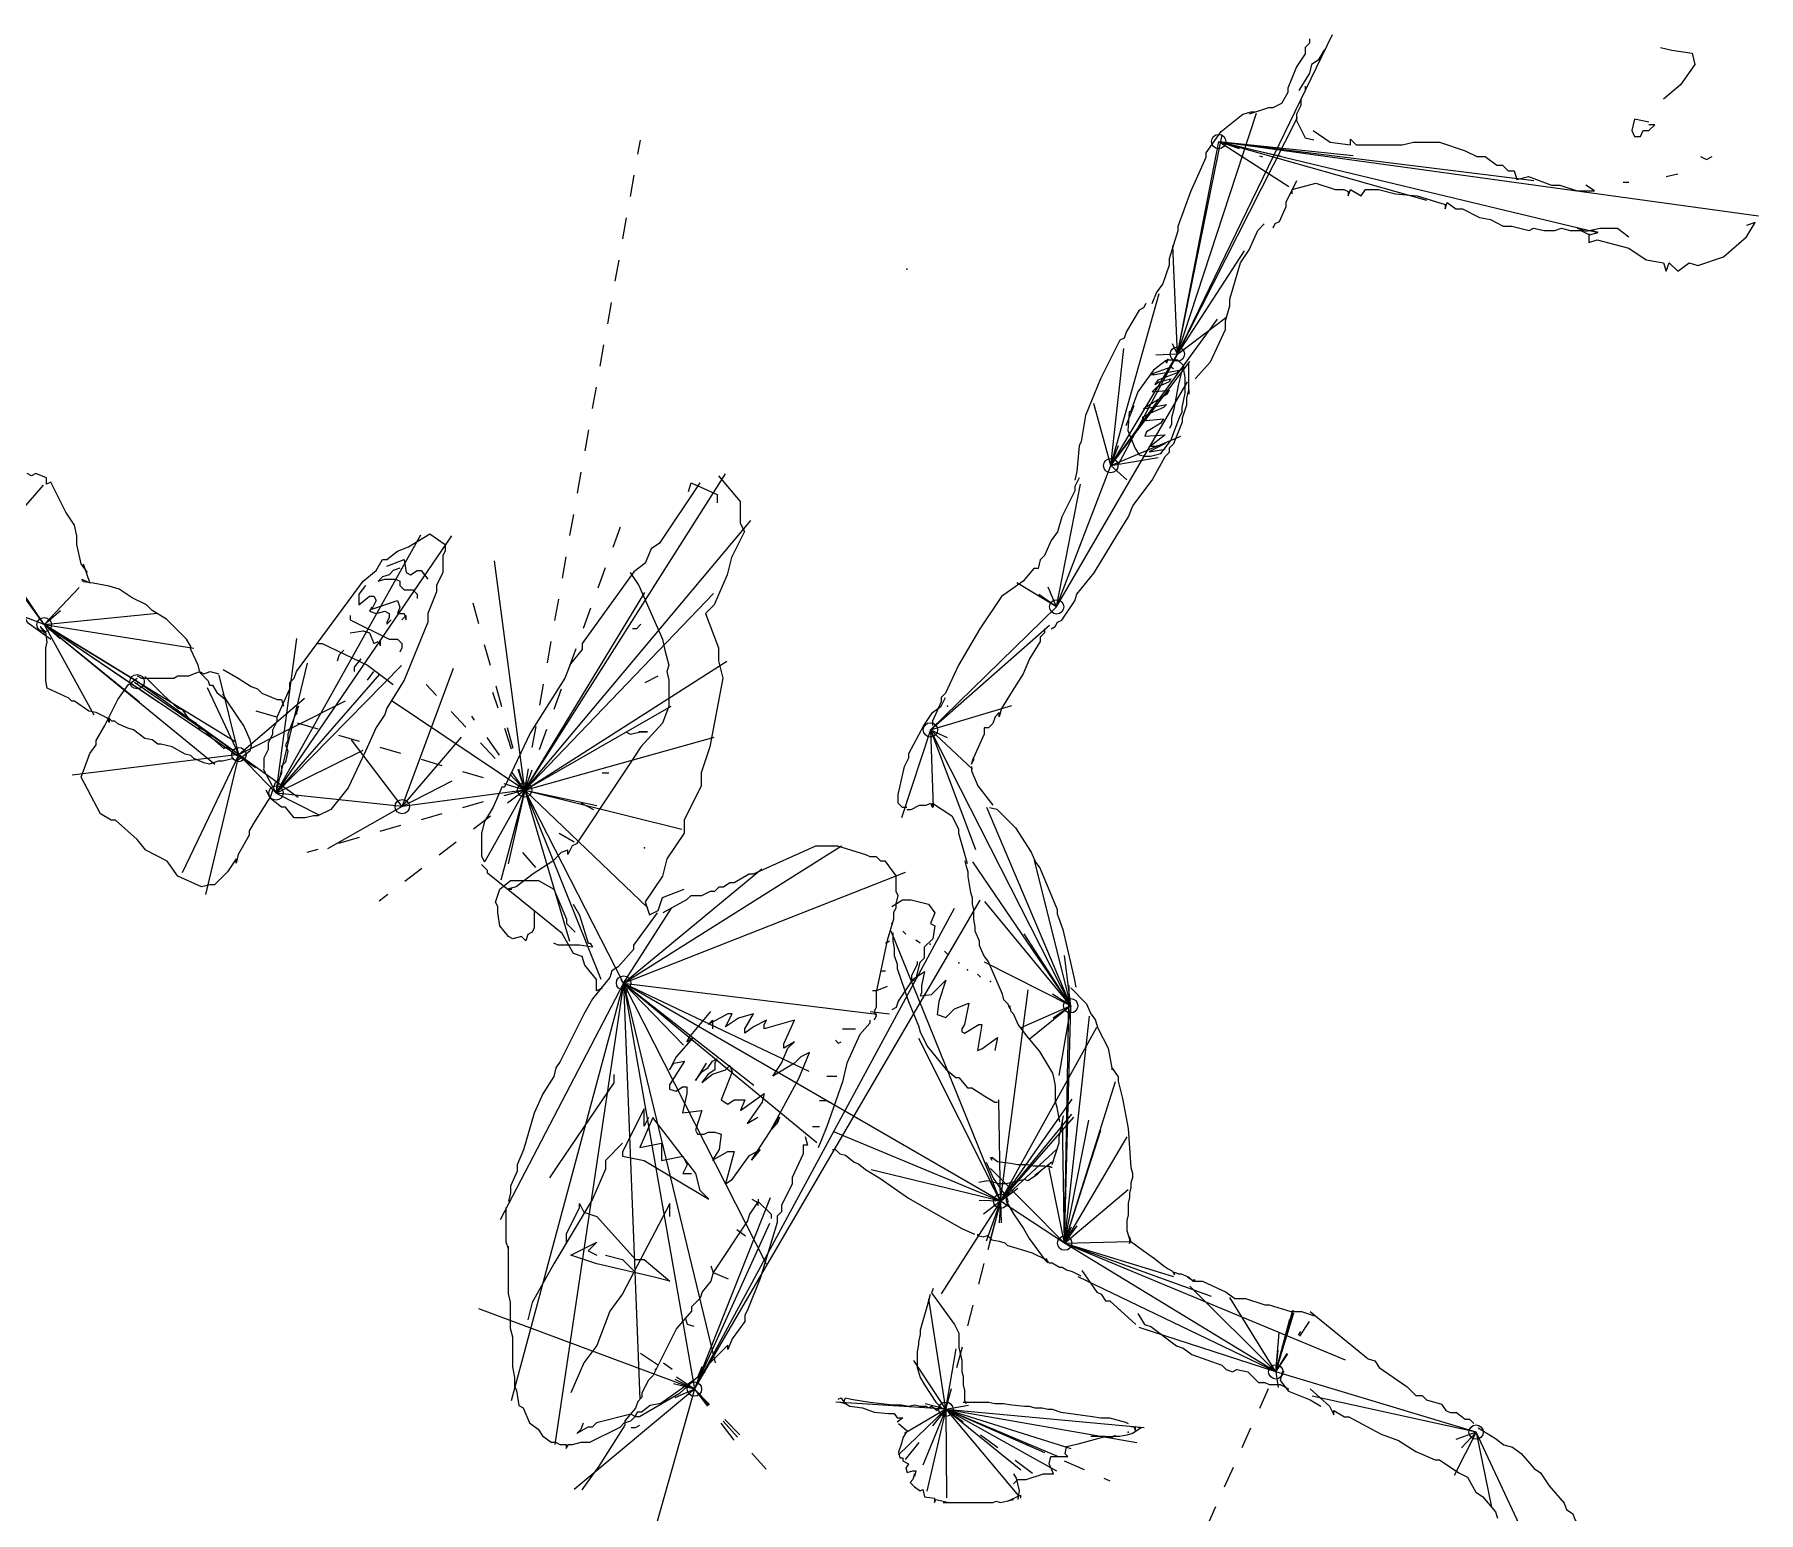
# Model space of a CAD drawing. Header units: millimetres. Extents: x -279 to 9, y -50 to 310.
# Drawn here: x -62.83 to -38.81, y 95.47 to 116.07 of the extents above; entities that cross this region are included whole.
import ezdxf

# ---------------------------------------------------------------- set-up
doc = ezdxf.new("R2010")
doc.units = ezdxf.units.MM
doc.linetypes.add('DASH', pattern=[0.6, 0.3, -0.3])

msp = doc.modelspace()

# ---------------------------------------------------------------- linework, layer by layer
at = {"layer": 'Shots', "color": 1}
for p, q in [((-46.904, 111.616), (-46.328, 114.578)), ((-47.832, 110.062), (-46.904, 111.616)), ((-48.586, 108.094), (-47.832, 110.062)), ((-62.69, 107.846), (-63.466, 108.916)), ((-50.344, 106.38), (-48.586, 108.094)), ((-61.396, 107.052), (-62.69, 107.846)), ((-59.978, 106.036), (-61.396, 107.052)), ((-48.39, 102.536), (-50.344, 106.38)), ((-59.46, 105.5), (-59.978, 106.036)), ((-57.702, 105.31), (-59.46, 105.5)), ((-55.996, 105.542), (-57.702, 105.31)), ((-54.618, 102.852), (-55.996, 105.542)), ((-54.618, 102.852), (-54.618, 102.852)), ((-54.618, 102.852), (-53.632, 97.194)), ((-49.366, 99.812), (-54.618, 102.852)), ((-48.474, 99.228), (-48.39, 102.536)), ((-48.474, 99.228), (-49.366, 99.812)), ((-48.474, 99.228), (-48.474, 99.228)), ((-45.532, 97.434), (-48.474, 99.228)), ((-42.742, 96.594), (-45.532, 97.434)), ((-41.446, 93.826), (-42.742, 96.594))]:
    msp.add_line(p, q, dxfattribs=at)
for centre in [(-46.328, 114.578), (-46.904, 111.616), (-47.832, 110.062), (-48.586, 108.094), (-62.69, 107.846), (-61.396, 107.052), (-50.344, 106.38), (-59.978, 106.036), (-59.46, 105.5), (-55.996, 105.542), (-57.702, 105.31), (-54.618, 102.852), (-54.618, 102.852), (-48.39, 102.536), (-49.366, 99.812), (-48.474, 99.228), (-48.474, 99.228), (-45.532, 97.434), (-53.632, 97.194), (-50.128, 96.914), (-42.742, 96.594)]:
    msp.add_circle(centre, 0.1, dxfattribs=at)
at = {"layer": 'Sketch', "color": 255, "linetype": 'DASH'}
for p, q in [((-50.128, 96.914), (-49.366, 99.812)), ((-46.734, 94.736), (-45.532, 97.434))]:
    msp.add_line(p, q, dxfattribs=at)
at = {"layer": 'Sketch', "color": 0}
for points in [[(-45.064, 116.01), (-45.064, 115.95), (-45.124, 115.89), (-45.124, 115.8), (-45.244, 115.62), (-45.364, 115.32), (-45.364, 115.26), (-45.454, 115.11), (-45.574, 115.05), (-45.634, 115.05), (-45.904, 114.96)], [(-44.854, 115.86), (-44.944, 115.71), (-45.034, 115.65), (-45.064, 115.53), (-45.214, 115.29)], [(-40.174, 115.89), (-40.014, 115.85), (-39.734, 115.81), (-39.694, 115.65), (-39.894, 115.37), (-40.134, 115.17)], [(-45.124, 115.35), (-45.124, 115.29), (-45.184, 115.17), (-45.184, 115.08), (-45.244, 114.96), (-45.244, 114.87), (-45.124, 114.63), (-45.004, 114.6)], [(-47.254, 112.32), (-47.194, 112.47), (-47.104, 112.59), (-47.014, 112.86), (-47.014, 112.95), (-46.894, 113.34), (-46.894, 113.4), (-46.714, 113.88), (-46.504, 114.36), (-46.504, 114.42), (-46.294, 114.72), (-45.994, 114.96), (-45.874, 114.99), (-45.814, 114.99)], [(-40.334, 114.85), (-40.534, 114.89), (-40.574, 114.73), (-40.534, 114.65), (-40.454, 114.65), (-40.414, 114.73), (-40.334, 114.73), (-40.254, 114.81), (-40.334, 114.81)], [(-45.014, 114.73), (-45.014, 114.73), (-44.774, 114.57), (-44.494, 114.53), (-44.494, 114.61), (-44.414, 114.53), (-43.774, 114.53), (-43.614, 114.57), (-43.254, 114.57), (-42.894, 114.45), (-42.734, 114.37), (-42.614, 114.37), (-42.454, 114.25), (-42.374, 114.25), (-42.294, 114.17), (-42.214, 114.17), (-42.174, 114.05), (-42.014, 114.09), (-41.694, 113.97), (-41.574, 113.97), (-41.334, 113.89), (-41.094, 113.89), (-41.214, 113.97)], [(-39.614, 114.37), (-39.534, 114.33), (-39.454, 114.37)], [(-40.094, 114.09), (-39.934, 114.13)], [(-45.244, 114.03), (-45.394, 113.73), (-45.394, 113.67), (-45.484, 113.46), (-45.544, 113.43), (-45.574, 113.37)], [(-45.304, 113.85), (-45.304, 113.91), (-44.974, 114), (-44.704, 113.91), (-44.584, 113.91), (-44.524, 113.88), (-44.524, 113.82), (-44.494, 113.91), (-44.344, 113.82), (-44.284, 113.91), (-44.104, 113.91), (-43.864, 113.85), (-43.564, 113.82), (-43.174, 113.7), (-43.174, 113.64), (-43.144, 113.73), (-43.024, 113.64), (-42.934, 113.64), (-42.694, 113.52), (-42.544, 113.49), (-42.364, 113.4), (-42.244, 113.4), (-42.004, 113.34), (-41.944, 113.37), (-41.794, 113.34), (-41.644, 113.34), (-41.554, 113.37), (-41.434, 113.34), (-41.284, 113.34), (-41.164, 113.28), (-41.044, 113.31), (-41.134, 113.34)], [(-40.694, 114.01), (-40.614, 114.01)], [(-46.654, 111.27), (-46.444, 111.51), (-46.234, 111.96), (-46.234, 112.08), (-46.174, 112.29), (-46.174, 112.38), (-46.024, 112.89), (-45.904, 113.07), (-45.784, 113.34), (-45.694, 113.43)], [(-41.334, 113.37), (-41.214, 113.33), (-41.014, 113.37), (-40.774, 113.37), (-40.614, 113.25)], [(-41.174, 113.29), (-41.174, 113.17), (-41.054, 113.21), (-40.614, 113.09), (-40.374, 112.93), (-40.134, 112.89), (-40.094, 112.77), (-40.054, 112.89), (-39.934, 112.77), (-39.774, 112.89), (-39.654, 112.85), (-39.294, 112.97), (-38.974, 113.25), (-38.854, 113.45), (-38.974, 113.41)], [(-47.344, 112.32), (-47.374, 112.26), (-47.434, 112.23), (-47.614, 111.93), (-47.644, 111.84), (-47.704, 111.81), (-47.974, 111.27), (-48.184, 110.76), (-48.244, 110.4), (-48.274, 110.34), (-48.304, 109.98), (-48.334, 109.86)], [(-48.664, 107.79), (-48.604, 107.82), (-48.574, 107.88), (-48.514, 107.91), (-48.334, 108.18), (-48.304, 108.27), (-48.064, 108.57), (-47.734, 109.11), (-47.584, 109.35), (-47.524, 109.5), (-47.254, 109.86), (-47.074, 110.19), (-47.014, 110.25), (-47.014, 110.31), (-46.954, 110.37), (-46.834, 110.67), (-46.834, 110.73), (-46.774, 110.91), (-46.774, 111), (-46.744, 111.12), (-46.744, 111.06), (-46.744, 111.48)], [(-46.834, 111.42), (-46.894, 111.18), (-46.954, 110.85), (-46.984, 110.73), (-46.984, 110.64), (-47.014, 110.58)], [(-62.086, 108.572), (-62.176, 108.692), (-62.236, 108.962), (-62.236, 109.082), (-62.266, 109.232), (-62.386, 109.412), (-62.596, 109.832), (-62.656, 109.802), (-62.656, 109.892), (-62.806, 109.952), (-62.866, 109.922), (-62.926, 109.952)], [(-53.556, 109.822), (-54.116, 108.982), (-54.236, 108.902), (-54.316, 108.702), (-54.476, 108.582), (-55.196, 107.582), (-55.196, 107.502), (-55.356, 107.302), (-55.436, 107.102), (-55.916, 106.342), (-56.276, 105.582), (-56.316, 105.582), (-56.436, 105.302), (-56.556, 105.102), (-56.596, 104.942), (-56.596, 104.622), (-56.556, 104.542)], [(-53.296, 109.922), (-52.996, 109.562), (-52.996, 109.262), (-52.936, 109.142), (-53.116, 108.782), (-53.176, 108.542), (-53.356, 108.122), (-53.476, 108.002), (-53.296, 107.522), (-53.296, 107.342), (-53.236, 107.102), (-53.416, 106.142), (-53.536, 105.782), (-53.536, 105.602), (-53.776, 105.122), (-53.776, 104.942), (-54.016, 104.582), (-54.076, 104.342), (-54.316, 103.982), (-54.256, 103.802), (-54.136, 103.862), (-54.076, 104.042), (-53.776, 104.162)], [(-53.716, 109.702), (-53.676, 109.822), (-53.316, 109.662), (-53.316, 109.542)], [(-48.274, 109.89), (-48.334, 109.77), (-48.334, 109.71), (-48.514, 109.35), (-48.574, 109.14), (-48.664, 109.02), (-48.754, 108.81), (-48.814, 108.75), (-48.844, 108.63), (-48.904, 108.63), (-49.054, 108.45), (-49.354, 108.24), (-49.654, 107.79), (-49.954, 107.28), (-50.134, 106.89), (-50.194, 106.83), (-50.194, 106.77), (-50.314, 106.5), (-50.314, 106.44)], [(-63.916, 109.142), (-63.946, 109.082), (-63.946, 109.112), (-64.066, 108.962), (-64.036, 108.902), (-64.066, 108.842), (-64.066, 108.752), (-64.006, 108.542), (-63.886, 108.482), (-63.616, 108.482), (-63.466, 108.452), (-63.136, 108.032), (-62.956, 107.942), (-62.926, 107.882), (-62.596, 107.642)], [(-59.626, 105.842), (-59.626, 105.992), (-59.566, 106.112), (-59.566, 106.202), (-59.506, 106.322), (-59.506, 106.382), (-59.446, 106.502), (-59.446, 106.562), (-59.266, 106.952), (-59.266, 107.042), (-59.206, 107.102), (-59.176, 107.192), (-58.246, 108.452), (-58.066, 108.602), (-57.976, 108.752), (-57.916, 108.752), (-57.766, 108.872), (-57.616, 108.932), (-57.316, 109.112), (-57.106, 108.962), (-57.106, 108.872), (-57.136, 108.812), (-57.136, 108.572), (-57.226, 108.392), (-57.226, 108.302), (-57.346, 108.002), (-57.346, 107.882), (-57.676, 107.072), (-57.916, 106.682), (-57.946, 106.592), (-58.066, 106.412), (-58.216, 106.082), (-58.456, 105.572), (-58.696, 105.272), (-58.876, 105.182), (-58.936, 105.182), (-59.056, 105.152), (-59.206, 105.152), (-59.326, 105.302), (-59.386, 105.302), (-59.536, 105.422), (-59.596, 105.542)], [(-62.146, 108.692), (-62.056, 108.422)], [(-54.526, 108.572), (-54.406, 108.392), (-54.076, 107.642), (-54.046, 107.492), (-53.986, 107.282), (-54.016, 107.192), (-53.986, 107.072), (-53.986, 106.712), (-54.076, 106.472), (-54.376, 106.142), (-54.556, 105.872), (-54.676, 105.692), (-55.276, 104.792), (-55.336, 104.762), (-55.396, 104.642), (-55.396, 104.702), (-55.486, 104.672), (-55.606, 104.552), (-55.876, 104.372), (-56.116, 104.192), (-56.236, 104.162), (-56.176, 104.162)], [(-60.526, 107.202), (-60.546, 107.282), (-60.646, 107.502), (-60.646, 107.542), (-60.706, 107.642), (-60.986, 107.922), (-61.186, 108.042), (-61.266, 108.122), (-61.466, 108.222), (-61.646, 108.342), (-61.786, 108.382), (-62.006, 108.422), (-62.146, 108.442), (-62.166, 108.482), (-62.086, 108.442)], [(-54.496, 107.792), (-54.436, 107.792), (-54.376, 107.852)], [(-60.046, 105.982), (-60.206, 105.942), (-60.266, 105.942), (-60.386, 105.902), (-60.466, 105.922), (-60.606, 105.982), (-60.646, 106.022), (-60.726, 106.042), (-60.906, 106.142), (-60.986, 106.162), (-61.066, 106.182), (-61.106, 106.182), (-61.186, 106.242), (-61.286, 106.262), (-61.446, 106.382), (-61.526, 106.402), (-61.666, 106.462), (-61.706, 106.502), (-61.746, 106.502), (-61.786, 106.542), (-61.786, 106.482), (-61.806, 106.542), (-61.966, 106.622), (-62.066, 106.642), (-62.266, 106.782), (-62.306, 106.782), (-62.346, 106.822), (-62.646, 106.962), (-62.666, 107.062), (-62.666, 107.522), (-62.646, 107.602), (-62.666, 107.742), (-62.746, 107.822), (-62.686, 107.722)], [(-48.754, 107.79), (-48.754, 107.73), (-48.814, 107.67), (-48.814, 107.61), (-48.964, 107.37), (-49.054, 107.16), (-49.204, 106.92), (-49.354, 106.68), (-49.384, 106.56), (-49.384, 106.62), (-49.444, 106.56), (-49.474, 106.47), (-49.534, 106.41), (-49.594, 106.41), (-49.594, 106.32), (-49.744, 105.99), (-49.744, 105.96), (-49.774, 105.9), (-49.744, 105.99)], [(-58.876, 107.582), (-58.816, 107.582), (-58.186, 107.282), (-57.946, 107.102), (-57.826, 107.012)], [(-58.606, 107.342), (-58.576, 107.432), (-58.516, 107.492)], [(-58.366, 107.192), (-58.366, 107.252), (-58.276, 107.372)], [(-61.396, 107.132), (-61.336, 107.102), (-60.886, 107.102), (-60.826, 107.132), (-60.676, 107.132), (-60.526, 107.192), (-60.466, 107.162), (-60.376, 107.192), (-60.256, 107.162)], [(-61.286, 107.122), (-61.026, 106.862), (-60.826, 106.682), (-60.766, 106.662), (-60.686, 106.542), (-60.586, 106.482), (-60.526, 106.402), (-60.466, 106.382), (-60.346, 106.262), (-60.186, 106.122), (-60.146, 106.142), (-60.046, 106.042), (-60.006, 106.022)], [(-60.526, 107.182), (-60.406, 107.062), (-60.386, 107.002), (-60.346, 107.002), (-60.286, 106.902), (-60.166, 106.802)], [(-60.196, 107.222), (-59.986, 107.102), (-59.986, 107.102), (-59.806, 106.982), (-59.716, 106.952), (-59.656, 106.892), (-59.446, 106.802), (-59.386, 106.802), (-59.356, 106.712)], [(-58.186, 107.072), (-58.096, 107.192)], [(-54.316, 107.042), (-54.136, 107.132)], [(-59.176, 106.682), (-59.176, 106.592), (-59.146, 106.712), (-59.296, 106.322), (-59.296, 106.232), (-59.326, 106.172), (-59.296, 106.082), (-59.326, 105.932), (-59.386, 105.872), (-59.386, 105.782), (-59.416, 105.692), (-59.476, 105.632), (-59.536, 105.452), (-59.746, 105.122), (-59.836, 104.972), (-59.836, 104.912), (-59.986, 104.642), (-60.016, 104.522), (-60.016, 104.582), (-60.136, 104.402), (-60.316, 104.222), (-60.376, 104.222), (-60.496, 104.192), (-60.826, 104.342), (-60.976, 104.552), (-61.276, 104.702), (-61.396, 104.852), (-61.696, 105.122), (-61.756, 105.122), (-61.906, 105.212), (-62.176, 105.722), (-62.056, 106.052), (-61.966, 106.172), (-61.966, 106.232), (-61.846, 106.442), (-61.666, 106.802), (-61.516, 107.012), (-61.396, 107.102)], [(-60.206, 106.882), (-60.146, 106.782), (-59.906, 106.422), (-59.826, 106.242), (-59.806, 106.162), (-59.826, 106.082), (-60.006, 105.942)], [(-50.674, 105.3), (-50.734, 105.3), (-50.794, 105.36), (-50.794, 105.48), (-50.764, 105.6), (-50.704, 105.87), (-50.644, 105.99), (-50.644, 106.05), (-50.434, 106.44), (-50.314, 106.62), (-50.194, 106.71), (-50.134, 106.83)], [(-54.586, 106.352), (-54.526, 106.322), (-54.376, 106.352), (-54.286, 106.352), (-54.406, 106.352)], [(-54.916, 105.782), (-54.826, 105.782)], [(-49.774, 105.87), (-49.774, 105.81), (-49.684, 105.6), (-49.474, 105.33)], [(-55.216, 105.362), (-55.036, 105.272)], [(-50.674, 105.27), (-50.614, 105.27), (-50.494, 105.33), (-50.404, 105.33), (-50.344, 105.36), (-50.314, 105.3), (-50.314, 105.36), (-50.044, 105.18), (-49.954, 105), (-49.954, 104.94), (-49.894, 104.73), (-49.834, 104.52)], [(-49.52, 105.296), (-49.42, 105.276), (-49.16, 105.016), (-48.94, 104.676), (-48.88, 104.536), (-48.82, 104.456), (-48.58, 103.876), (-48.58, 103.816), (-48.5, 103.596), (-48.44, 103.336), (-48.38, 103.076), (-48.34, 102.916), (-48.32, 102.796)], [(-55.516, 104.942), (-55.306, 104.822)], [(-54.068, 103.834), (-53.738, 104.014), (-53.678, 104.074), (-53.528, 104.074), (-53.408, 104.134), (-53.348, 104.134), (-53.288, 104.194), (-53.228, 104.194), (-53.138, 104.254), (-53.078, 104.254), (-52.868, 104.374), (-52.808, 104.374), (-51.938, 104.764), (-51.638, 104.764), (-51.248, 104.644), (-51.188, 104.614), (-51.098, 104.614), (-51.038, 104.554), (-50.978, 104.554), (-50.828, 104.344), (-50.828, 104.134), (-50.798, 104.074), (-50.828, 103.954), (-50.828, 103.894), (-50.858, 103.834), (-50.858, 103.744), (-50.948, 103.444), (-51.098, 102.724), (-51.098, 102.514), (-51.128, 102.454), (-51.098, 102.394), (-51.128, 102.334)], [(-54.916, 102.782), (-54.996, 102.742), (-54.996, 102.902), (-55.156, 103.102), (-55.196, 103.222), (-55.316, 103.262), (-55.476, 103.542), (-55.916, 103.902), (-56.516, 104.382), (-56.516, 104.422), (-56.596, 104.502)], [(-56.026, 104.672), (-55.846, 104.462)], [(-48.54, 100.916), (-48.58, 101.116), (-48.6, 101.196), (-48.6, 101.416), (-48.62, 101.516), (-48.64, 101.596), (-48.82, 101.896), (-49, 102.116), (-49.12, 102.276), (-49.18, 102.416), (-49.22, 102.456), (-49.24, 102.536), (-49.24, 102.496), (-49.26, 102.556), (-49.32, 102.616), (-49.34, 102.696), (-49.54, 103.156), (-49.6, 103.236), (-49.66, 103.376), (-49.66, 103.436), (-49.72, 103.576), (-49.72, 103.636), (-49.74, 103.736), (-49.74, 103.876), (-49.76, 103.956), (-49.76, 104.036), (-49.78, 104.116), (-49.82, 104.336), (-49.82, 104.396), (-49.84, 104.476), (-49.86, 104.556)], [(-55.862, 103.86), (-55.862, 103.62), (-55.892, 103.56), (-55.952, 103.53), (-55.982, 103.44), (-56.042, 103.5), (-56.162, 103.47), (-56.222, 103.5), (-56.342, 103.65), (-56.372, 103.83), (-56.372, 103.92), (-56.402, 103.98), (-56.342, 104.16), (-56.192, 104.28), (-55.802, 104.28), (-55.592, 104.16), (-55.412, 103.74), (-55.412, 103.68), (-55.292, 103.56)], [(-50.882, 103.92), (-50.732, 104.01), (-50.612, 104.01), (-50.372, 103.95), (-50.282, 103.83), (-50.342, 103.68), (-50.282, 103.65), (-50.312, 103.47), (-50.432, 103.35), (-50.432, 103.2), (-50.492, 103.14), (-50.552, 102.9), (-50.612, 102.87), (-50.792, 102.6), (-50.822, 102.51), (-50.882, 102.48)], [(-54.152, 103.83), (-54.392, 103.5), (-54.482, 103.38), (-54.482, 103.32), (-54.692, 103.08), (-54.782, 103.02), (-54.812, 102.93), (-55.052, 102.63), (-55.172, 102.42), (-55.502, 101.76), (-55.562, 101.67), (-55.592, 101.55), (-55.742, 101.31), (-55.862, 101.04), (-56.012, 100.53), (-56.102, 100.32), (-56.102, 100.23), (-56.192, 100.02), (-56.192, 99.93), (-56.222, 99.81)], [(-55.322, 103.95), (-55.232, 103.8), (-55.112, 103.41), (-55.082, 103.41), (-55.052, 103.35), (-55.232, 103.38), (-55.532, 103.38), (-55.592, 103.41)], [(-50.868, 103.554), (-50.868, 103.554), (-50.868, 103.434), (-50.848, 103.334), (-50.848, 103.234), (-50.808, 103.114), (-50.808, 103.054), (-50.648, 102.594), (-50.508, 102.254), (-50.488, 102.174), (-50.388, 101.974), (-50.128, 101.654), (-49.988, 101.534), (-49.948, 101.534), (-49.828, 101.394), (-49.768, 101.394), (-49.588, 101.274), (-49.448, 101.194), (-49.408, 101.194)], [(-50.728, 103.574), (-50.688, 103.534)], [(-50.972, 103.41), (-50.912, 103.44)], [(-50.548, 103.454), (-50.488, 103.414)], [(-50.148, 103.294), (-50.108, 103.254)], [(-51.152, 102.75), (-51.092, 102.75), (-50.942, 102.81)], [(-51.032, 103.02), (-50.972, 103.02)], [(-49.688, 102.974), (-49.648, 102.934)], [(-48.39, 102.784), (-48.17, 102.564), (-48.11, 102.424), (-48.05, 102.344), (-48.01, 102.224), (-47.87, 101.944), (-47.81, 101.644), (-47.81, 101.664), (-47.73, 101.544), (-47.73, 101.484), (-47.67, 101.244), (-47.59, 100.824), (-47.55, 100.284), (-47.53, 100.204), (-47.53, 100.144), (-47.55, 100.064), (-47.55, 100.004), (-47.57, 99.924), (-47.57, 99.864), (-47.59, 99.784), (-47.59, 99.624), (-47.61, 99.544), (-47.61, 99.404), (-47.57, 99.284), (-47.57, 99.224), (-47.55, 99.264)], [(-51.188, 102.334), (-51.188, 102.294), (-51.328, 102.134), (-51.508, 101.734), (-51.568, 101.474), (-51.788, 100.854), (-51.908, 100.554)], [(-50.912, 102.42), (-51.182, 102.45)], [(-51.568, 102.214), (-51.388, 102.214)], [(-51.668, 102.054), (-51.628, 102.014), (-51.588, 102.034)], [(-51.788, 101.554), (-51.648, 101.554)], [(-51.888, 101.214), (-51.788, 101.214), (-51.748, 101.194)], [(-48.65, 100.324), (-48.55, 100.624), (-48.55, 100.704), (-48.53, 100.784), (-48.49, 101.004)], [(-52.088, 100.714), (-52.058, 100.594), (-52.118, 100.594), (-52.118, 100.474), (-52.268, 100.144), (-52.268, 100.054), (-52.418, 99.754), (-52.418, 99.664), (-52.478, 99.604), (-52.478, 99.514), (-52.718, 98.734), (-52.898, 98.284), (-52.928, 98.224), (-52.928, 98.134), (-53.108, 97.894), (-53.168, 97.744), (-53.168, 97.804), (-53.468, 97.504), (-53.498, 97.414), (-53.528, 97.504), (-53.588, 97.354), (-54.098, 96.994), (-54.248, 96.964), (-54.368, 96.874), (-54.428, 96.874), (-54.458, 96.814), (-54.518, 96.844), (-54.998, 96.724), (-55.058, 96.664), (-55.118, 96.664), (-55.268, 96.574), (-55.208, 96.634), (-55.178, 96.724)], [(-51.988, 100.854), (-51.888, 100.854), (-51.888, 100.854)], [(-51.708, 100.534), (-51.668, 100.534), (-51.608, 100.474), (-51.528, 100.454), (-51.408, 100.354), (-51.348, 100.334), (-51.248, 100.254), (-51.048, 100.134), (-50.648, 99.854), (-50.368, 99.694), (-49.908, 99.434), (-49.728, 99.354)], [(-49.51, 100.424), (-49.49, 100.384), (-49.49, 100.424), (-49.41, 100.364), (-49.23, 100.344), (-49.13, 100.324), (-48.99, 100.324), (-48.91, 100.304), (-48.75, 100.304), (-48.65, 100.284), (-48.71, 100.304)], [(-48.788, 100.254), (-48.868, 100.174), (-48.988, 100.094), (-49.028, 100.114), (-49.288, 100.054), (-49.388, 100.054), (-49.548, 100.094), (-49.668, 100.074)], [(-56.258, 99.724), (-56.258, 99.244), (-56.228, 99.154), (-56.228, 99.184), (-56.228, 98.524), (-56.198, 98.404), (-56.198, 98.044), (-56.168, 97.924), (-56.168, 97.504), (-56.138, 97.354), (-56.138, 97.234), (-56.108, 97.174), (-56.078, 96.964), (-56.018, 96.934), (-55.928, 96.724), (-55.808, 96.634), (-55.748, 96.544), (-55.628, 96.454), (-55.568, 96.454), (-55.508, 96.424), (-55.418, 96.424), (-55.418, 96.364), (-55.388, 96.424), (-55.328, 96.424), (-55.208, 96.454), (-55.088, 96.454), (-54.668, 96.664), (-54.608, 96.724), (-54.518, 96.754), (-54.458, 96.814), (-54.398, 96.814), (-53.828, 97.144), (-53.498, 97.444)], [(-52.742, 99.84), (-52.742, 99.81), (-52.862, 99.63), (-52.892, 99.54), (-53.372, 98.82), (-53.402, 98.7), (-53.522, 98.55), (-53.552, 98.46), (-53.672, 98.34), (-53.672, 98.28), (-53.882, 98.04), (-54.212, 97.38), (-54.272, 97.32), (-54.362, 97.14), (-54.362, 97.08), (-54.422, 97.02), (-54.452, 96.93), (-54.602, 96.75), (-54.602, 96.69), (-54.812, 96.36), (-54.962, 96.12), (-55.202, 95.79)], [(-52.832, 99.84), (-52.772, 99.81), (-52.742, 99.75), (-52.742, 99.81), (-52.562, 99.63), (-52.562, 99.57)], [(-53.042, 99.42), (-52.922, 99.33)], [(-49.688, 99.354), (-49.688, 99.334), (-49.608, 99.314), (-49.548, 99.334), (-49.488, 99.274), (-49.388, 99.254), (-49.308, 99.234), (-49.268, 99.194), (-49.188, 99.174), (-48.928, 99.094), (-48.728, 98.994), (-48.688, 98.954), (-48.648, 98.954), (-48.548, 98.894), (-48.508, 98.894), (-48.448, 98.854), (-48.368, 98.834), (-48.248, 98.774)], [(-47.57, 99.316), (-47.558, 99.256), (-47.378, 99.124), (-47.222, 99.016), (-47.09, 98.908), (-47.03, 98.872), (-46.97, 98.836), (-46.946, 98.788), (-46.946, 98.824), (-46.886, 98.8), (-46.85, 98.8), (-46.742, 98.752), (-46.682, 98.692), (-46.682, 98.716), (-46.658, 98.716)], [(-53.402, 98.91), (-53.372, 98.82), (-53.162, 98.73)], [(-48.234, 98.846), (-48.024, 98.546), (-47.964, 98.516), (-47.904, 98.426), (-47.844, 98.426), (-47.484, 98.096)], [(-46.764, 98.756), (-46.674, 98.696), (-46.554, 98.696), (-46.224, 98.546), (-46.104, 98.456), (-45.954, 98.456), (-45.684, 98.366), (-45.624, 98.366), (-45.324, 98.276), (-45.234, 98.276), (-45.234, 98.276), (-45.174, 98.276), (-44.994, 98.216)], [(-50.348, 98.514), (-50.388, 98.354), (-50.488, 98.014), (-50.488, 97.954), (-50.508, 97.854), (-50.508, 97.814), (-50.528, 97.714), (-50.528, 97.494), (-50.488, 97.354), (-50.428, 97.254), (-50.268, 97.014), (-50.188, 96.934)], [(-50.308, 98.594), (-50.328, 98.534), (-50.008, 98.094), (-49.948, 97.974), (-49.948, 97.774), (-49.908, 97.594), (-49.908, 97.434), (-49.888, 97.374), (-49.888, 97.254), (-49.868, 97.174), (-49.868, 97.034), (-49.848, 96.994)], [(-47.454, 98.246), (-47.364, 98.096), (-47.274, 98.066), (-46.914, 97.796), (-46.824, 97.766), (-46.704, 97.676), (-46.284, 97.526), (-46.224, 97.466), (-46.134, 97.436), (-46.074, 97.466), (-45.924, 97.436), (-45.774, 97.286), (-45.684, 97.286), (-45.624, 97.256), (-45.474, 97.256), (-45.354, 97.196)], [(-45.054, 98.276), (-45.054, 98.276), (-44.724, 98.006), (-44.244, 97.616), (-44.154, 97.586), (-44.094, 97.496), (-43.704, 97.226), (-43.584, 97.106), (-43.494, 97.106), (-43.434, 97.046), (-43.224, 96.986), (-43.164, 96.896), (-43.104, 96.866), (-43.014, 96.866), (-42.894, 96.776), (-42.834, 96.776), (-42.774, 96.716)], [(-53.762, 98.19), (-53.732, 98.1), (-53.642, 98.07)], [(-54.062, 97.56), (-53.942, 97.47)], [(-45.414, 97.436), (-45.444, 97.436), (-45.474, 97.316), (-45.354, 97.166), (-45.054, 97.046), (-44.904, 96.956)], [(-51.628, 97.054), (-51.588, 97.074), (-51.548, 97.014), (-51.528, 97.074), (-51.448, 97.054), (-51.188, 97.014), (-50.868, 96.974), (-50.748, 96.974), (-50.648, 96.954), (-50.568, 96.974), (-50.488, 96.954), (-50.408, 96.954), (-50.368, 96.934), (-50.328, 96.954), (-50.248, 96.894), (-50.228, 96.934)], [(-45.054, 97.196), (-44.784, 96.956), (-44.724, 96.836), (-44.724, 96.896), (-44.574, 96.806), (-44.514, 96.806), (-44.064, 96.566), (-43.824, 96.476), (-43.584, 96.326), (-43.314, 96.206), (-43.254, 96.206), (-42.984, 96.026), (-42.864, 95.966), (-42.744, 95.756), (-42.654, 95.696), (-42.474, 95.486), (-42.444, 95.396)], [(-51.608, 97.014), (-51.528, 96.994), (-51.468, 96.954), (-51.288, 96.934), (-51.128, 96.874), (-50.928, 96.854), (-50.848, 96.854), (-50.808, 96.794), (-50.728, 96.794), (-50.808, 96.734)], [(-49.888, 97.014), (-49.528, 97.014), (-49.448, 96.994), (-49.328, 96.994), (-49.208, 96.974), (-49.028, 96.954), (-48.968, 96.954), (-48.888, 96.934), (-48.788, 96.934), (-48.708, 96.914), (-48.648, 96.914), (-48.528, 96.874), (-48.088, 96.814), (-47.968, 96.794), (-47.848, 96.794), (-47.628, 96.734), (-47.588, 96.714)], [(-54.512, 96.66), (-54.452, 96.66), (-54.392, 96.69)], [(-50.788, 96.714), (-50.668, 96.614), (-50.728, 96.514), (-50.748, 96.434), (-50.788, 96.314), (-50.768, 96.234), (-50.728, 96.234), (-50.728, 96.194), (-50.648, 96.154), (-50.688, 96.094), (-50.668, 96.034), (-50.588, 96.054), (-50.548, 96.054), (-50.548, 96.054), (-50.568, 95.974), (-50.568, 96.014), (-50.588, 95.934), (-50.628, 95.894), (-50.568, 95.834), (-50.488, 95.774), (-50.448, 95.794), (-50.428, 95.694), (-50.288, 95.674), (-50.288, 95.614), (-50.268, 95.654), (-50.168, 95.634), (-50.088, 95.614)], [(-49.188, 95.874), (-49.128, 95.934), (-49.008, 95.934), (-48.768, 96.014), (-48.628, 96.014), (-48.688, 96.154), (-48.668, 96.254), (-48.428, 96.254), (-48.468, 96.294), (-48.448, 96.394), (-48.268, 96.434), (-47.908, 96.534), (-47.808, 96.534), (-47.768, 96.554)], [(-47.548, 96.674), (-47.508, 96.674), (-47.488, 96.614), (-47.488, 96.674), (-47.408, 96.654), (-47.528, 96.574), (-47.608, 96.554), (-47.708, 96.534), (-47.788, 96.534), (-47.828, 96.514), (-47.908, 96.534), (-48.108, 96.534)], [(-42.714, 96.656), (-42.474, 96.506), (-42.354, 96.416), (-42.234, 96.386), (-42.114, 96.296), (-41.934, 96.086), (-41.844, 96.026), (-41.724, 95.846), (-41.514, 95.606), (-41.484, 95.516), (-41.394, 95.456), (-41.364, 95.366), (-41.064, 94.886), (-41.064, 94.976), (-40.764, 94.706), (-40.704, 94.676)], [(-49.188, 96.014), (-49.148, 95.954), (-49.108, 95.774), (-49.128, 95.654)], [(-50.168, 95.614), (-49.468, 95.614), (-49.428, 95.634), (-49.368, 95.614), (-49.188, 95.654)], [(-49.268, 95.634), (-49.088, 95.714), (-49.088, 95.674)]]:
    msp.add_lwpolyline(points, dxfattribs=at)
at = {"layer": 'Sketch', "color": 5}
for points in [[(-47.036, 111.552), (-47.056, 111.492), (-47.056, 111.532), (-47.236, 111.392), (-47.456, 111.092), (-47.556, 110.812), (-47.576, 110.812), (-47.596, 110.552), (-47.496, 110.312), (-47.436, 110.212), (-47.356, 110.192), (-47.276, 110.192), (-47.136, 110.232), (-46.996, 110.412), (-46.876, 110.732), (-46.836, 110.812), (-46.836, 110.872), (-46.796, 111.072), (-46.796, 111.292), (-46.816, 111.392), (-46.816, 111.452), (-46.896, 111.532), (-47.036, 111.532)], [(-46.956, 111.412), (-46.996, 111.432), (-47.276, 111.332), (-47.216, 111.332), (-46.876, 111.392), (-46.916, 111.352), (-47.176, 111.252), (-47.216, 111.192), (-47.156, 111.232), (-46.996, 111.272), (-47.016, 111.232), (-47.196, 111.152), (-47.256, 111.092), (-47.016, 111.112), (-47.056, 111.052), (-47.376, 110.852), (-47.056, 110.912), (-47.096, 110.872), (-47.276, 110.792), (-47.396, 110.732), (-47.336, 110.692), (-47.096, 110.712), (-47.136, 110.652), (-47.336, 110.532), (-47.356, 110.472), (-47.076, 110.492), (-47.276, 110.332), (-47.216, 110.332), (-47.076, 110.372), (-47.296, 110.252), (-47.076, 110.292)]]:
    msp.add_lwpolyline(points, dxfattribs=at)
at = {"layer": 'Sketch', "color": 32}
for points in [[(-57.736, 108.632), (-57.826, 108.602), (-57.886, 108.542), (-57.976, 108.512), (-58.036, 108.452), (-57.946, 108.482), (-57.796, 108.482), (-57.736, 108.452), (-57.736, 108.392), (-57.676, 108.332), (-57.556, 108.332), (-57.496, 108.272), (-57.496, 108.212)], [(-58.126, 108.092), (-58.156, 108.032), (-58.066, 108.002), (-57.946, 108.032), (-57.886, 108.002), (-57.886, 107.942), (-57.916, 107.882), (-57.916, 107.852), (-57.856, 107.912)], [(-58.426, 107.732), (-58.246, 107.762), (-58.156, 107.732), (-58.096, 107.582), (-58.036, 107.612), (-58.006, 107.552), (-58.006, 107.612)]]:
    msp.add_lwpolyline(points, dxfattribs=at)
at = {"layer": 'Sketch', "color": 30}
for points in [[(-57.916, 108.662), (-57.676, 108.752), (-57.646, 108.572), (-57.586, 108.542), (-57.496, 108.602), (-57.436, 108.602), (-57.346, 108.482)], [(-58.216, 108.392), (-58.306, 108.272), (-58.306, 108.122), (-58.156, 108.242), (-58.096, 108.242), (-58.066, 108.182), (-58.126, 108.062), (-57.766, 108.182), (-57.736, 108.092), (-57.766, 108.002), (-57.676, 108.002), (-57.646, 107.912), (-57.646, 107.972), (-57.706, 107.912)], [(-58.426, 107.972), (-58.426, 107.912), (-57.886, 107.642), (-57.766, 107.642), (-57.706, 107.582), (-57.706, 107.522), (-57.736, 107.462)]]:
    msp.add_lwpolyline(points, dxfattribs=at)
at = {"layer": 'Sketch', "color": 9}
for points in [[(-50.528, 103.154), (-50.528, 103.114), (-50.608, 102.954), (-50.608, 102.894), (-50.608, 102.894), (-50.428, 103.014), (-50.468, 102.814), (-50.468, 102.714), (-50.488, 102.674), (-50.328, 102.694), (-50.128, 102.894), (-50.228, 102.594), (-50.248, 102.414), (-50.128, 102.374), (-50.008, 102.494), (-49.808, 102.574), (-49.868, 102.274), (-49.908, 102.214), (-49.908, 102.174), (-49.868, 102.154), (-49.668, 102.274), (-49.628, 102.274), (-49.688, 101.914), (-49.628, 101.934), (-49.408, 102.094), (-49.448, 101.914)], [(-53.408, 102.454), (-53.708, 102.094), (-53.738, 102.034), (-53.648, 102.094), (-53.888, 101.824), (-53.978, 101.644), (-53.918, 101.734), (-53.768, 101.764), (-53.978, 101.434), (-53.978, 101.374), (-53.888, 101.344), (-53.798, 101.404), (-53.738, 101.404), (-53.738, 101.314), (-53.798, 101.044), (-53.528, 101.074), (-53.618, 100.804), (-53.588, 100.744), (-53.498, 100.744), (-53.438, 100.774), (-53.348, 100.774), (-53.258, 100.744), (-53.288, 100.534), (-53.378, 100.384), (-53.168, 100.504), (-53.078, 100.504), (-53.198, 100.054), (-53.108, 100.114), (-52.868, 100.444), (-52.718, 100.534), (-52.838, 100.384), (-52.448, 100.984), (-52.478, 100.894), (-52.568, 100.804), (-52.178, 101.524), (-52.028, 101.884), (-52.148, 101.824), (-52.238, 101.734), (-52.538, 101.554), (-52.418, 101.734), (-52.328, 101.944), (-52.238, 102.034), (-52.388, 101.944), (-52.388, 102.004), (-52.238, 102.334), (-52.658, 102.214), (-52.658, 102.274), (-52.628, 102.334), (-52.808, 102.244), (-52.928, 102.154), (-52.928, 102.214), (-52.808, 102.424), (-53.018, 102.364), (-53.198, 102.244), (-53.108, 102.424), (-53.168, 102.424), (-53.438, 102.274), (-53.378, 102.334), (-53.378, 102.214)], [(-53.468, 101.734), (-53.618, 101.494), (-53.528, 101.614), (-53.438, 101.674), (-53.378, 101.764), (-53.318, 101.794), (-53.348, 101.734), (-53.348, 101.644), (-53.438, 101.584), (-53.528, 101.464), (-53.378, 101.584), (-53.198, 101.644), (-53.138, 101.704), (-53.108, 101.614), (-53.258, 101.224), (-53.168, 101.164), (-53.078, 101.224), (-52.928, 101.224), (-52.988, 101.074), (-52.658, 101.314), (-52.688, 101.194), (-52.898, 100.894), (-52.748, 100.984)], [(-54.752, 101.58), (-54.752, 101.46), (-55.532, 100.32), (-55.652, 100.14)], [(-54.632, 100.62), (-54.872, 100.38), (-54.872, 100.26), (-55.052, 99.84), (-55.592, 98.94), (-55.892, 98.4), (-55.952, 98.16)], [(-49.568, 100.354), (-49.468, 100.134), (-49.288, 99.874), (-49.288, 99.814), (-49.188, 99.634), (-49.048, 99.434), (-48.968, 99.294), (-48.748, 98.994), (-48.708, 98.954), (-48.728, 99.014)], [(-53.972, 99.6), (-53.972, 99.78), (-54.632, 98.52), (-54.812, 98.28), (-54.992, 97.8), (-55.172, 97.56), (-55.352, 97.14)]]:
    msp.add_lwpolyline(points, dxfattribs=at)
at = {"layer": 'Sketch', "color": 3}
for points in [[(-54.272, 100.98), (-54.332, 100.86), (-54.332, 101.1), (-54.632, 100.5), (-54.632, 100.44), (-54.332, 100.38), (-53.432, 99.84), (-53.552, 99.96), (-53.612, 100.2), (-54.212, 100.98), (-54.392, 100.56), (-54.092, 100.62), (-54.092, 100.38), (-53.792, 100.44), (-53.732, 100.32), (-53.792, 100.2), (-53.672, 100.2)], [(-55.412, 99.24), (-55.412, 99.36), (-55.232, 99.72), (-55.232, 99.78), (-55.172, 99.66), (-54.992, 99.6), (-54.452, 99), (-54.332, 99), (-53.972, 98.7), (-53.972, 98.7), (-54.212, 98.76), (-54.992, 98.94), (-55.352, 99.06), (-54.992, 99.24), (-55.112, 99.12), (-54.992, 99.06)], [(-54.872, 99.06), (-54.632, 99), (-54.452, 98.82)]]:
    msp.add_lwpolyline(points, dxfattribs=at)
at = {"layer": 'Sketch', "color": 0}
for p in [(-50.674, 112.8), (-50.104, 106.71), (-54.328, 104.734), (-50.882, 103.68), (-50.348, 103.394), (-49.948, 103.134), (-49.828, 103.034), (-49.508, 102.874), (-47.588, 96.594)]:
    msp.add_point(p, dxfattribs=at)
at = {"layer": 'XSect', "color": 1}
for p, q in [((-46.904, 111.616), (-44.742, 116.07)), ((-46.904, 111.616), (-45.8, 114.974)), ((-46.904, 111.616), (-45.232, 114.914)), ((-46.904, 111.616), (-46.278, 114.67)), ((-46.328, 114.578), (-45.35, 113.952)), ((-46.328, 114.578), (-43.432, 113.762)), ((-46.328, 114.578), (-41.064, 113.314)), ((-46.328, 114.578), (-38.808, 113.542)), ((-46.328, 114.578), (-44.454, 114.382)), ((-46.328, 114.578), (-41.94, 114.034)), ((-46.904, 111.616), (-46.968, 113.126)), ((-46.904, 111.616), (-45.97, 113.056)), ((-47.832, 110.062), (-47.158, 112.46)), ((-47.832, 110.062), (-46.346, 112.104)), ((-46.904, 111.616), (-46.214, 112.134)), ((-47.832, 110.062), (-47.65, 111.696)), ((-47.832, 110.062), (-46.728, 111.514)), ((-46.904, 111.616), (-47.73, 110.078)), ((-48.586, 108.094), (-46.762, 111.232)), ((-47.832, 110.062), (-48.068, 110.93)), ((-47.832, 110.062), (-46.856, 110.472)), ((-47.832, 110.062), (-47.17, 110.176)), ((-63.466, 108.916), (-62.7, 109.79)), ((-55.996, 105.542), (-53.198, 109.948)), ((-48.586, 108.094), (-48.254, 109.802)), ((-55.996, 105.542), (-52.844, 109.298)), ((-59.46, 105.5), (-57.442, 109.096)), ((-59.46, 105.5), (-57.01, 109.086)), ((-62.69, 107.846), (-63.35, 108.824)), ((-55.996, 105.542), (-56.418, 108.736)), ((-62.69, 107.846), (-62.204, 108.362)), ((-48.586, 108.094), (-49.142, 108.43)), ((-55.996, 105.542), (-54.324, 108.296)), ((-55.996, 105.542), (-53.368, 108.278)), ((-62.69, 107.846), (-61.112, 108.006)), ((-62.69, 107.846), (-61.104, 106.77)), ((-62.69, 107.846), (-60.018, 106.212)), ((-62.69, 107.846), (-59.744, 105.854)), ((-62.69, 107.846), (-60.606, 107.52)), ((-62.69, 107.846), (-61.364, 106.772)), ((-62.69, 107.846), (-60.312, 105.904)), ((-62.69, 107.846), (-62, 106.59)), ((-50.344, 106.38), (-48.686, 107.84)), ((-59.46, 105.5), (-59.172, 107.654)), ((-59.978, 106.036), (-60.252, 107.14)), ((-59.46, 105.5), (-59.022, 107.31)), ((-59.46, 105.5), (-57.712, 107.278)), ((-59.46, 105.5), (-58.016, 107.156)), ((-57.702, 105.31), (-56.988, 107.242)), ((-55.996, 105.542), (-53.178, 107.338)), ((-59.978, 106.036), (-61.432, 107.042)), ((-59.978, 106.036), (-60.416, 106.964)), ((-59.978, 106.036), (-59.062, 106.822)), ((-59.978, 106.036), (-58.494, 106.786)), ((-55.996, 105.542), (-57.858, 106.79)), ((-55.996, 105.542), (-53.956, 106.708)), ((-50.344, 106.38), (-49.21, 106.718)), ((-57.702, 105.31), (-58.41, 106.24)), ((-57.702, 105.31), (-56.876, 106.28)), ((-55.996, 105.542), (-53.356, 106.278)), ((-50.344, 106.38), (-50.748, 105.156)), ((-50.344, 106.38), (-49.758, 105.832)), ((-50.344, 106.38), (-49.714, 104.712)), ((-50.344, 106.38), (-50.304, 105.302)), ((-59.978, 106.036), (-62.3, 105.75)), ((-59.978, 106.036), (-60.766, 104.386)), ((-59.978, 106.036), (-60.442, 104.084)), ((-59.978, 106.036), (-59.154, 105.44)), ((-59.46, 105.5), (-58.244, 106.096)), ((-59.46, 105.5), (-59.636, 105.832)), ((-59.46, 105.5), (-58.862, 105.194)), ((-57.702, 105.31), (-57.008, 105.668)), ((-55.996, 105.542), (-56.55, 104.546)), ((-55.996, 105.542), (-56.328, 104.286)), ((-55.996, 105.542), (-56.228, 104.514)), ((-55.996, 105.542), (-54.28, 103.9)), ((-55.996, 105.542), (-53.808, 104.994)), ((-55.996, 105.542), (-54.934, 102.908)), ((-55.996, 105.542), (-55.374, 103.436)), ((-55.996, 105.542), (-54.992, 105.324)), ((-57.702, 105.31), (-58.742, 104.72)), ((-48.39, 102.536), (-49.556, 105.298)), ((-54.618, 102.852), (-51.582, 104.764)), ((-48.39, 102.536), (-49.754, 104.54)), ((-48.39, 102.536), (-48.892, 104.564)), ((-54.618, 102.852), (-52.694, 104.442)), ((-54.618, 102.852), (-50.69, 104.398)), ((-53.632, 97.194), (-49.652, 104.008)), ((-54.618, 102.852), (-53.95, 103.894)), ((-53.632, 97.194), (-50.01, 103.896)), ((-48.39, 102.536), (-49.588, 103.988)), ((-49.366, 99.812), (-50.89, 103.576)), ((-48.39, 102.536), (-49.04, 103.536)), ((-48.39, 102.536), (-49.59, 103.142)), ((-48.39, 102.536), (-48.478, 103.236)), ((-54.618, 102.852), (-56.336, 99.552)), ((-54.618, 102.852), (-56.184, 97.03)), ((-54.618, 102.852), (-55.578, 96.422)), ((-54.618, 102.852), (-51.924, 100.63)), ((-54.618, 102.852), (-51.09, 102.418)), ((-54.618, 102.852), (-52.036, 101.626)), ((-54.618, 102.852), (-53.784, 101.986)), ((-54.618, 102.852), (-52.804, 101.428)), ((-54.618, 102.852), (-52.632, 98.938)), ((-54.618, 102.852), (-53.344, 97.56)), ((-54.618, 102.852), (-54.394, 97.054)), ((-48.474, 99.228), (-48.41, 102.816)), ((-49.366, 99.812), (-48.984, 102.756)), ((-48.39, 102.536), (-49.094, 102.224)), ((-48.39, 102.536), (-48.97, 102.066)), ((-48.39, 102.536), (-48.554, 101.562)), ((-48.474, 99.228), (-48.128, 102.39)), ((-49.366, 99.812), (-50.506, 102.08)), ((-49.366, 99.812), (-48.028, 102.236)), ((-48.474, 99.228), (-47.768, 101.478)), ((-49.366, 99.812), (-49.392, 101.224)), ((-49.366, 99.812), (-48.37, 101.236)), ((-49.366, 99.812), (-48.376, 101.024)), ((-49.366, 99.812), (-48.346, 100.984)), ((-48.474, 99.228), (-48.502, 100.948)), ((-48.474, 99.228), (-48.136, 100.942)), ((-49.366, 99.812), (-51.688, 100.778)), ((-48.474, 99.228), (-47.968, 100.8)), ((-48.474, 99.228), (-47.602, 100.708)), ((-49.366, 99.812), (-48.578, 100.542)), ((-49.366, 99.812), (-51.17, 100.25)), ((-48.474, 99.228), (-49.508, 100.268)), ((-48.474, 99.228), (-48.69, 100.274)), ((-49.366, 99.812), (-49.212, 100.086)), ((-48.474, 99.228), (-47.59, 99.976)), ((-53.632, 97.194), (-52.57, 99.864)), ((-49.366, 99.812), (-50.192, 98.522)), ((-49.366, 99.812), (-49.568, 99.254)), ((-49.366, 99.812), (-49.544, 99.136)), ((-53.632, 97.194), (-52.58, 99.504)), ((-48.474, 99.228), (-47.57, 99.25)), ((-48.474, 99.228), (-46.434, 98.488)), ((-48.474, 99.228), (-44.566, 97.604)), ((-48.474, 99.228), (-46.958, 98.764)), ((-45.532, 97.434), (-48.288, 98.758)), ((-45.532, 97.434), (-46.73, 98.628)), ((-45.532, 97.434), (-46.172, 98.472)), ((-53.632, 97.194), (-56.634, 98.314)), ((-50.128, 96.914), (-50.364, 98.454)), ((-45.532, 97.434), (-45.284, 98.296)), ((-45.532, 97.434), (-45.296, 98.296)), ((-45.532, 97.434), (-45.28, 98.256)), ((-45.532, 97.434), (-47.438, 98.052)), ((-45.532, 97.434), (-45.338, 98.17)), ((-50.128, 96.914), (-49.986, 97.754)), ((-45.532, 97.434), (-45.484, 97.978)), ((-50.128, 96.914), (-50.576, 97.594)), ((-53.632, 97.194), (-55.306, 95.794)), ((-53.632, 97.194), (-54.72, 93.336)), ((-42.742, 96.594), (-45.028, 97.096)), ((-50.128, 96.914), (-51.66, 97.014)), ((-50.128, 96.914), (-50.79, 96.276)), ((-50.128, 96.914), (-50.704, 96.576)), ((-50.128, 96.914), (-50.448, 96.134)), ((-50.128, 96.914), (-50.396, 95.77)), ((-50.128, 96.914), (-49.814, 96.97)), ((-50.128, 96.914), (-50.12, 95.678)), ((-50.128, 96.914), (-47.368, 96.658)), ((-50.128, 96.914), (-48.39, 96.366)), ((-50.128, 96.914), (-48.572, 96.26)), ((-50.128, 96.914), (-48.586, 96.054)), ((-50.128, 96.914), (-49.084, 96.07)), ((-50.128, 96.914), (-49.116, 95.706)), ((-50.128, 96.914), (-48.968, 96.402)), ((-50.128, 96.914), (-47.468, 96.448)), ((-42.742, 96.594), (-43.046, 95.99)), ((-42.742, 96.594), (-42.528, 95.548))]:
    msp.add_line(p, q, dxfattribs=at)
at = {"layer": 'XSect', "color": 1, "linetype": 'DASH'}
for p, q in [((-55.996, 105.542), (-54.384, 114.596)), ((-46.328, 114.578), (-45.456, 114.374)), ((-46.328, 114.578), (-45.718, 114.366)), ((-46.904, 111.616), (-46.97, 111.758)), ((-46.904, 111.616), (-47.362, 111.59)), ((-47.832, 110.062), (-47.478, 110.976)), ((-47.832, 110.062), (-47.486, 109.756)), ((-55.996, 105.542), (-54.59, 109.408)), ((-48.586, 108.094), (-48.926, 108.332)), ((-48.586, 108.094), (-48.712, 108.392)), ((-62.69, 107.846), (-63.798, 108.27)), ((-62.69, 107.846), (-62.384, 108.108)), ((-55.996, 105.542), (-56.744, 108.254)), ((-62.69, 107.846), (-62.37, 107.562)), ((-61.396, 107.052), (-61.388, 107.03)), ((-55.996, 105.542), (-57.368, 107.01)), ((-55.996, 105.542), (-56.438, 106.902)), ((-55.996, 105.542), (-59.97, 106.71)), ((-55.996, 105.542), (-56.734, 106.572)), ((-50.344, 106.38), (-50.298, 106.284)), ((-50.344, 106.38), (-50.11, 106.272)), ((-55.996, 105.542), (-59.03, 104.672)), ((-55.996, 105.542), (-58.024, 103.994)), ((-54.618, 102.852), (-54.654, 102.902)), ((-54.618, 102.852), (-54.578, 102.714)), ((-48.39, 102.536), (-48.734, 102.754)), ((-48.39, 102.536), (-48.666, 102.342)), ((-49.366, 99.812), (-48.516, 100.462)), ((-49.366, 99.812), (-49.51, 100.078)), ((-49.366, 99.812), (-49.812, 99.824)), ((-49.366, 99.812), (-49.746, 99.526)), ((-49.366, 99.812), (-49.386, 99.502)), ((-49.366, 99.812), (-49.322, 99.794)), ((-49.366, 99.812), (-49.358, 99.42)), ((-48.474, 99.228), (-48.194, 99.616)), ((-48.474, 99.228), (-48.378, 99.456)), ((-48.474, 99.228), (-48.432, 99.408)), ((-45.532, 97.434), (-45.064, 98.134)), ((-45.532, 97.434), (-45.184, 97.998)), ((-53.632, 97.194), (-54.546, 97.796)), ((-45.532, 97.434), (-45.49, 97.81)), ((-53.632, 97.194), (-54.182, 97.47)), ((-53.632, 97.194), (-54.142, 97.326)), ((-45.532, 97.434), (-45.5, 97.214)), ((-53.632, 97.194), (-53.928, 97.06)), ((-53.632, 97.194), (-52.98, 96.538)), ((-53.632, 97.194), (-52.562, 96)), ((-53.632, 97.194), (-53.038, 96.426)), ((-50.128, 96.914), (-50.614, 97.036)), ((-50.128, 96.914), (-50.766, 96.128)), ((-50.128, 96.914), (-48.876, 95.99)), ((-50.128, 96.914), (-47.844, 95.914)), ((-42.742, 96.594), (-43.136, 96.454)), ((-42.742, 96.594), (-43.092, 96.218))]:
    msp.add_line(p, q, dxfattribs=at)

doc.saveas('drawing.dxf')
